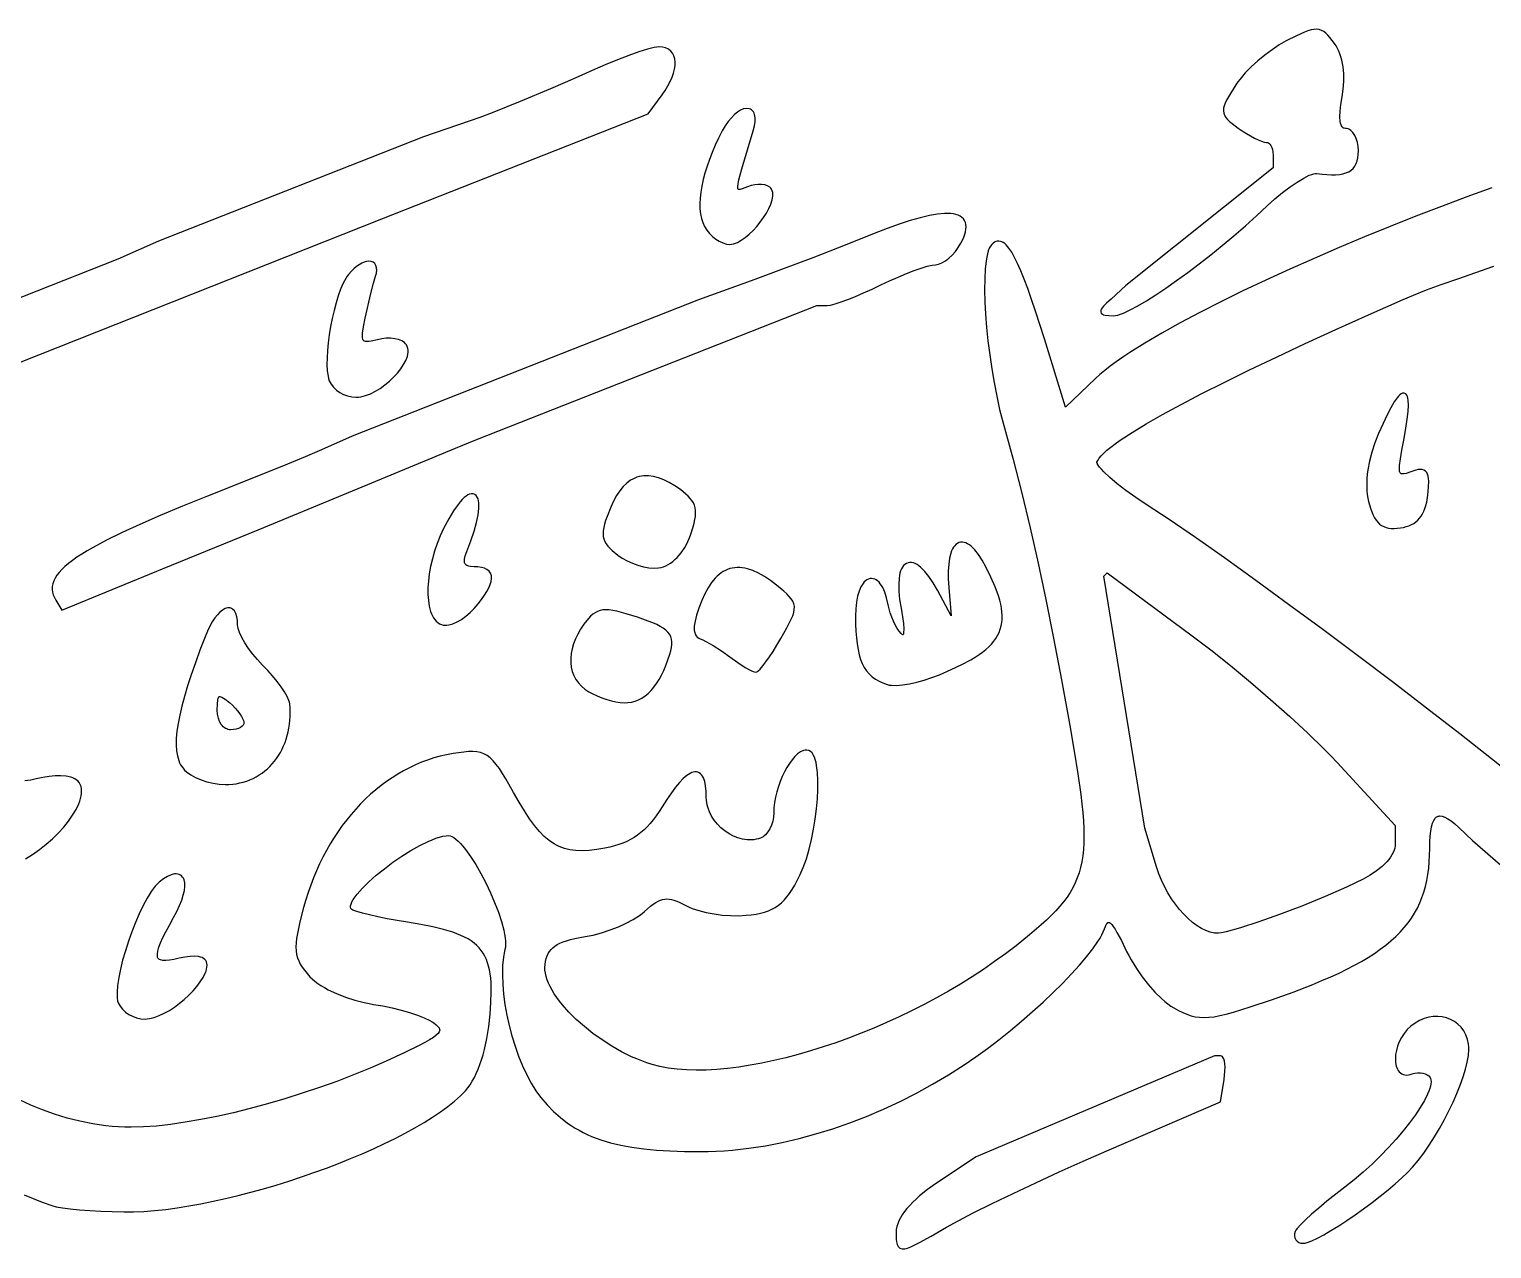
# Model space of a CAD drawing. Extents: x -592 to 638, y 287 to 852.
# Drawn here: x -230.3 to -154.2, y 400.2 to 463.5 of the extents above; entities that cross this region are included whole.
import ezdxf

# ---------------------------------------------------------------- set-up
doc = ezdxf.new("R2010")
doc.units = 0
doc.layers.add('COUCHE_1', color=18, linetype='CONTINUOUS')

msp = doc.modelspace()

# ---------------------------------------------------------------- linework, layer by layer
at = {"layer": 'COUCHE_1'}
for points in [[(-168.185, 459.443), (-168.192, 459.317), (-168.173, 459.195), (-168.13, 459.081), (-168.063, 458.972), (-167.975, 458.868), (-167.868, 458.764), (-167.74, 458.656), (-167.424, 458.417), (-167.212, 458.269), (-166.996, 458.13), (-166.784, 458.004), (-166.58, 457.893), (-166.389, 457.802), (-166.217, 457.731), (-166.066, 457.685), (-165.954, 457.669), (-165.885, 457.657), (-165.83, 457.628), (-165.775, 457.576), (-165.722, 457.501), (-165.676, 457.406), (-165.641, 457.294), (-165.618, 457.169), (-165.61, 457.03), (-165.61, 456.347), (-173.255, 450.227), (-174.033, 449.531), (-174.258, 449.325), (-174.422, 449.158), (-174.525, 449.022), (-174.557, 448.95), (-174.567, 448.872), (-174.541, 448.794), (-174.484, 448.739), (-174.416, 448.707), (-174.339, 448.687), (-174.155, 448.668), (-173.907, 448.662), (-173.798, 448.672), (-173.673, 448.699), (-173.535, 448.743), (-173.381, 448.802), (-173.035, 448.962), (-172.635, 449.177), (-172.188, 449.442), (-171.7, 449.752), (-171.176, 450.103), (-170.623, 450.491), (-170.047, 450.912), (-169.455, 451.359), (-168.852, 451.83), (-168.246, 452.319), (-167.642, 452.823), (-167.046, 453.335), (-166.466, 453.853), (-165.909, 454.369), (-165.511, 454.73), (-165.113, 455.061), (-164.723, 455.357), (-164.354, 455.61), (-164.017, 455.814), (-163.723, 455.96), (-163.599, 456.009), (-163.491, 456.041), (-163.405, 456.056), (-163.335, 456.055), (-163.062, 456.021), (-162.805, 455.998), (-162.569, 455.988), (-162.354, 455.99), (-162.157, 456.006), (-161.98, 456.036), (-161.819, 456.082), (-161.676, 456.144), (-161.551, 456.223), (-161.443, 456.321), (-161.355, 456.436), (-161.285, 456.566), (-161.233, 456.712), (-161.198, 456.872), (-161.178, 457.048), (-161.172, 457.239), (-161.184, 457.462), (-161.221, 457.673), (-161.279, 457.865), (-161.357, 458.036), (-161.455, 458.18), (-161.569, 458.292), (-161.637, 458.337), (-161.707, 458.37), (-161.782, 458.391), (-161.85, 458.397), (-161.906, 458.403), (-161.944, 458.417), (-161.979, 458.44), (-162.012, 458.474), (-162.043, 458.523), (-162.071, 458.588), (-162.095, 458.669), (-162.113, 458.763), (-162.131, 459), (-162.123, 459.291), (-162.087, 459.634), (-162.022, 460.03), (-161.961, 460.441), (-161.931, 460.843), (-161.933, 461.231), (-161.967, 461.599), (-162.032, 461.944), (-162.077, 462.109), (-162.129, 462.266), (-162.19, 462.415), (-162.258, 462.557), (-162.333, 462.69), (-162.417, 462.814), (-162.648, 463.117), (-162.756, 463.24), (-162.862, 463.344), (-162.971, 463.428), (-163.087, 463.492), (-163.21, 463.533), (-163.342, 463.55), (-163.481, 463.544), (-163.631, 463.516), (-163.794, 463.468), (-163.974, 463.401), (-164.396, 463.209), (-164.928, 462.94), (-165.289, 462.734), (-165.661, 462.488), (-166.034, 462.21), (-166.397, 461.909), (-166.74, 461.596), (-167.052, 461.277), (-167.324, 460.964), (-167.442, 460.81), (-167.545, 460.662), (-167.828, 460.22), (-168.031, 459.868), (-168.103, 459.716), (-168.155, 459.575)], [(-192.785, 459.397), (-192.855, 459.422), (-192.992, 459.435), (-193.141, 459.408), (-193.295, 459.345), (-193.452, 459.247), (-193.612, 459.117), (-193.773, 458.954), (-193.934, 458.759), (-194.091, 458.531), (-194.242, 458.272), (-194.435, 457.896), (-194.612, 457.523), (-194.771, 457.153), (-194.914, 456.788), (-195.039, 456.429), (-195.147, 456.077), (-195.236, 455.735), (-195.308, 455.404), (-195.361, 455.084), (-195.395, 454.778), (-195.409, 454.488), (-195.404, 454.213), (-195.379, 453.956), (-195.333, 453.718), (-195.264, 453.5), (-195.174, 453.305), (-195.052, 453.117), (-194.91, 452.943), (-194.75, 452.786), (-194.578, 452.648), (-194.399, 452.534), (-194.216, 452.447), (-194.033, 452.39), (-193.856, 452.37), (-193.757, 452.377), (-193.657, 452.398), (-193.46, 452.471), (-193.257, 452.583), (-193.051, 452.728), (-192.846, 452.901), (-192.645, 453.096), (-192.45, 453.308), (-192.267, 453.533), (-192.099, 453.766), (-191.949, 454.001), (-191.821, 454.235), (-191.72, 454.462), (-191.649, 454.678), (-191.615, 454.879), (-191.613, 454.977), (-191.622, 455.068), (-191.646, 455.155), (-191.684, 455.235), (-191.726, 455.291), (-191.779, 455.34), (-191.897, 455.411), (-192.04, 455.458), (-192.199, 455.482), (-192.371, 455.484), (-192.553, 455.466), (-192.74, 455.426), (-192.926, 455.366), (-193.216, 455.258), (-193.319, 455.228), (-193.389, 455.219), (-193.423, 455.225), (-193.438, 455.27), (-193.441, 455.366), (-193.423, 455.516), (-193.383, 455.72), (-193.23, 456.302), (-192.632, 458.271), (-192.566, 458.527), (-192.533, 458.755), (-192.531, 458.951), (-192.561, 459.116), (-192.59, 459.192), (-192.626, 459.257), (-192.671, 459.314), (-192.725, 459.361)], [(-229.03, 434.154), (-228.972, 434.014), (-228.897, 433.878), (-228.582, 433.368), (-223.342, 435.503), (-218.373, 437.537), (-213.677, 439.475), (-208.114, 441.781), (-207.056, 442.218), (-189.325, 449.192), (-188.783, 449.192), (-188.614, 449.216), (-188.374, 449.28), (-188.072, 449.379), (-187.719, 449.51), (-187.324, 449.668), (-186.899, 449.849), (-186.454, 450.048), (-186.001, 450.261), (-185.548, 450.474), (-185.1, 450.671), (-184.667, 450.85), (-184.262, 451.006), (-183.897, 451.135), (-183.584, 451.231), (-183.337, 451.291), (-183.165, 451.312), (-183.088, 451.318), (-182.998, 451.337), (-182.823, 451.405), (-182.643, 451.511), (-182.464, 451.648), (-182.29, 451.813), (-182.124, 452.001), (-181.972, 452.209), (-181.839, 452.43), (-181.757, 452.593), (-181.69, 452.747), (-181.637, 452.893), (-181.599, 453.03), (-181.576, 453.161), (-181.569, 453.284), (-181.577, 453.399), (-181.603, 453.508), (-181.646, 453.607), (-181.707, 453.696), (-181.784, 453.772), (-181.875, 453.835), (-181.98, 453.886), (-182.097, 453.925), (-182.226, 453.953), (-182.368, 453.97), (-182.521, 453.978), (-182.688, 453.975), (-183.057, 453.94), (-183.478, 453.867), (-183.949, 453.757), (-184.472, 453.608), (-185.045, 453.421), (-185.669, 453.196), (-186.342, 452.933), (-187.856, 452.331), (-189.532, 451.679), (-191.169, 451.057), (-192.56, 450.541), (-195.475, 449.483), (-213.489, 442.396), (-215.079, 441.693), (-215.925, 441.331), (-217.055, 440.864), (-218.322, 440.351), (-219.579, 439.854), (-221.009, 439.29), (-222.306, 438.764), (-223.475, 438.274), (-224.52, 437.818), (-225.444, 437.393), (-226.254, 436.996), (-226.951, 436.624), (-227.26, 436.446), (-227.543, 436.274), (-227.8, 436.107), (-228.032, 435.944), (-228.24, 435.785), (-228.424, 435.629), (-228.584, 435.476), (-228.722, 435.326), (-228.838, 435.177), (-228.931, 435.029), (-229.003, 434.881), (-229.052, 434.734), (-229.079, 434.587), (-229.084, 434.441), (-229.067, 434.296)], [(-210.713, 447.207), (-210.773, 447.266), (-210.913, 447.357), (-211.084, 447.424), (-211.277, 447.468), (-211.488, 447.49), (-211.712, 447.489), (-211.944, 447.465), (-212.175, 447.417), (-212.492, 447.344), (-212.615, 447.325), (-212.717, 447.318), (-212.795, 447.324), (-212.85, 447.339), (-212.887, 447.362), (-212.914, 447.394), (-212.935, 447.445), (-212.95, 447.522), (-212.954, 447.625), (-212.947, 447.753), (-212.897, 448.093), (-212.806, 448.54), (-212.509, 449.809), (-212.372, 450.346), (-212.266, 450.723), (-212.227, 450.882), (-212.211, 451.028), (-212.22, 451.158), (-212.254, 451.273), (-212.316, 451.368), (-212.402, 451.438), (-212.505, 451.478), (-212.618, 451.491), (-212.738, 451.479), (-212.863, 451.445), (-212.993, 451.39), (-213.127, 451.315), (-213.264, 451.22), (-213.403, 451.104), (-213.542, 450.968), (-213.68, 450.812), (-213.753, 450.716), (-213.824, 450.605), (-213.96, 450.348), (-214.089, 450.044), (-214.212, 449.703), (-214.326, 449.331), (-214.431, 448.935), (-214.526, 448.522), (-214.609, 448.101), (-214.679, 447.678), (-214.734, 447.261), (-214.774, 446.858), (-214.796, 446.475), (-214.799, 446.12), (-214.782, 445.799), (-214.743, 445.522), (-214.714, 445.398), (-214.678, 445.287), (-214.637, 445.196), (-214.586, 445.107), (-214.461, 444.946), (-214.306, 444.8), (-214.128, 444.674), (-213.932, 444.57), (-213.723, 444.492), (-213.505, 444.442), (-213.285, 444.425), (-213.163, 444.43), (-213.037, 444.447), (-212.788, 444.509), (-212.533, 444.607), (-212.278, 444.735), (-212.027, 444.888), (-211.783, 445.064), (-211.551, 445.256), (-211.333, 445.462), (-211.135, 445.677), (-210.961, 445.897), (-210.813, 446.119), (-210.697, 446.339), (-210.618, 446.552), (-210.593, 446.659), (-210.58, 446.763), (-210.58, 446.864), (-210.593, 446.961), (-210.621, 447.055), (-210.665, 447.143)], [(-158.59, 443.691), (-158.574, 444.015), (-158.583, 444.267), (-158.598, 444.37), (-158.62, 444.458), (-158.655, 444.534), (-158.709, 444.598), (-158.787, 444.635), (-158.872, 444.632), (-158.948, 444.6), (-159.018, 444.55), (-159.086, 444.483), (-159.157, 444.398), (-159.309, 444.179), (-159.482, 443.884), (-159.674, 443.514), (-159.888, 443.068), (-160.122, 442.543), (-160.315, 442.059), (-160.473, 441.578), (-160.595, 441.106), (-160.68, 440.647), (-160.708, 440.422), (-160.727, 440.202), (-160.737, 439.987), (-160.737, 439.778), (-160.727, 439.574), (-160.707, 439.376), (-160.678, 439.186), (-160.638, 439.002), (-160.526, 438.613), (-160.464, 438.444), (-160.399, 438.291), (-160.327, 438.155), (-160.249, 438.033), (-160.163, 437.927), (-160.068, 437.836), (-159.964, 437.761), (-159.852, 437.701), (-159.73, 437.657), (-159.6, 437.627), (-159.461, 437.612), (-159.313, 437.609), (-159.156, 437.618), (-158.987, 437.637), (-158.83, 437.665), (-158.682, 437.701), (-158.543, 437.748), (-158.413, 437.805), (-158.292, 437.872), (-158.181, 437.95), (-158.079, 438.04), (-157.987, 438.14), (-157.904, 438.252), (-157.83, 438.374), (-157.765, 438.507), (-157.709, 438.652), (-157.661, 438.808), (-157.621, 438.976), (-157.562, 439.344), (-157.523, 439.751), (-157.515, 440.073), (-157.523, 440.209), (-157.542, 440.327), (-157.573, 440.43), (-157.619, 440.519), (-157.684, 440.592), (-157.765, 440.643), (-157.858, 440.67), (-157.958, 440.676), (-158.065, 440.665), (-158.181, 440.64), (-158.439, 440.554), (-158.694, 440.468), (-158.79, 440.446), (-158.868, 440.438), (-158.924, 440.442), (-158.961, 440.454), (-158.986, 440.472), (-159.007, 440.505), (-159.026, 440.559), (-159.038, 440.641), (-159.041, 440.748), (-159.034, 440.879), (-158.989, 441.222), (-158.907, 441.669), (-158.79, 442.284), (-158.698, 442.826), (-158.632, 443.295)], [(-195.694, 438.81), (-195.749, 438.936), (-195.821, 439.056), (-195.909, 439.172), (-196.012, 439.285), (-196.133, 439.397), (-196.42, 439.624), (-196.72, 439.83), (-197.01, 440.002), (-197.292, 440.14), (-197.564, 440.243), (-197.828, 440.311), (-198.083, 440.345), (-198.328, 440.342), (-198.45, 440.326), (-198.567, 440.302), (-198.682, 440.268), (-198.794, 440.226), (-198.902, 440.174), (-199.01, 440.112), (-199.211, 439.965), (-199.401, 439.783), (-199.579, 439.566), (-199.745, 439.316), (-199.899, 439.032), (-200.043, 438.716), (-200.235, 438.23), (-200.309, 438.019), (-200.367, 437.828), (-200.41, 437.652), (-200.436, 437.49), (-200.444, 437.338), (-200.435, 437.195), (-200.405, 437.06), (-200.356, 436.932), (-200.288, 436.81), (-200.202, 436.693), (-200.098, 436.578), (-199.975, 436.462), (-199.677, 436.218), (-199.448, 436.061), (-199.191, 435.92), (-198.917, 435.798), (-198.633, 435.698), (-198.348, 435.62), (-198.068, 435.569), (-197.802, 435.547), (-197.558, 435.557), (-197.43, 435.581), (-197.304, 435.618), (-197.18, 435.669), (-197.057, 435.733), (-196.937, 435.809), (-196.819, 435.897), (-196.705, 435.995), (-196.594, 436.103), (-196.487, 436.22), (-196.384, 436.348), (-196.197, 436.623), (-196.111, 436.773), (-196.032, 436.929), (-195.961, 437.092), (-195.897, 437.259), (-195.756, 437.695), (-195.704, 437.889), (-195.666, 438.068), (-195.641, 438.235), (-195.63, 438.391), (-195.635, 438.538), (-195.656, 438.678)], [(-209.117, 432.786), (-209.036, 432.715), (-208.947, 432.655), (-208.85, 432.609), (-208.762, 432.584), (-208.668, 432.573), (-208.569, 432.575), (-208.464, 432.59), (-208.253, 432.648), (-208.03, 432.746), (-207.802, 432.878), (-207.576, 433.04), (-207.356, 433.231), (-207.151, 433.445), (-206.945, 433.69), (-206.765, 433.92), (-206.612, 434.134), (-206.485, 434.335), (-206.384, 434.522), (-206.309, 434.696), (-206.26, 434.858), (-206.24, 435.01), (-206.25, 435.152), (-206.294, 435.28), (-206.372, 435.39), (-206.479, 435.477), (-206.612, 435.542), (-206.768, 435.586), (-206.947, 435.611), (-207.145, 435.619), (-207.342, 435.632), (-207.416, 435.646), (-207.48, 435.665), (-207.531, 435.689), (-207.57, 435.716), (-207.6, 435.747), (-207.623, 435.782), (-207.639, 435.824), (-207.649, 435.876), (-207.652, 435.938), (-207.646, 436.009), (-207.605, 436.19), (-207.526, 436.411), (-207.311, 436.966), (-207.143, 437.472), (-207.02, 437.922), (-206.94, 438.316), (-206.902, 438.651), (-206.897, 438.798), (-206.903, 438.93), (-206.919, 439.047), (-206.945, 439.151), (-206.984, 439.241), (-207.038, 439.318), (-207.109, 439.375), (-207.195, 439.408), (-207.287, 439.412), (-207.38, 439.391), (-207.473, 439.349), (-207.567, 439.289), (-207.665, 439.209), (-207.766, 439.111), (-207.872, 438.994), (-207.983, 438.857), (-208.216, 438.523), (-208.467, 438.106), (-208.733, 437.601), (-208.912, 437.216), (-209.069, 436.822), (-209.205, 436.425), (-209.318, 436.028), (-209.409, 435.634), (-209.478, 435.249), (-209.524, 434.874), (-209.548, 434.515), (-209.549, 434.174), (-209.527, 433.855), (-209.481, 433.561), (-209.411, 433.299), (-209.366, 433.177), (-209.314, 433.065), (-209.256, 432.962), (-209.19, 432.869)], [(-186.965, 430.584), (-186.862, 430.384), (-186.742, 430.205), (-186.606, 430.045), (-186.453, 429.904), (-186.283, 429.78), (-186.096, 429.672), (-185.892, 429.578), (-185.668, 429.497), (-185.567, 429.471), (-185.449, 429.456), (-185.181, 429.452), (-184.866, 429.48), (-184.515, 429.536), (-184.138, 429.618), (-183.745, 429.726), (-183.346, 429.855), (-182.953, 430.005), (-182.339, 430.269), (-181.793, 430.529), (-181.314, 430.787), (-181.097, 430.917), (-180.897, 431.049), (-180.713, 431.182), (-180.544, 431.318), (-180.39, 431.456), (-180.252, 431.598), (-180.129, 431.743), (-180.021, 431.893), (-179.928, 432.047), (-179.851, 432.206), (-179.788, 432.37), (-179.742, 432.539), (-179.71, 432.714), (-179.693, 432.894), (-179.69, 433.079), (-179.702, 433.271), (-179.728, 433.469), (-179.767, 433.673), (-179.82, 433.885), (-179.886, 434.106), (-180.055, 434.568), (-180.274, 435.069), (-180.541, 435.609), (-180.737, 435.963), (-180.931, 436.259), (-181.12, 436.498), (-181.305, 436.68), (-181.398, 436.753), (-181.489, 436.81), (-181.58, 436.854), (-181.671, 436.883), (-181.762, 436.895), (-181.852, 436.891), (-181.939, 436.87), (-182.02, 436.832), (-182.094, 436.779), (-182.161, 436.712), (-182.221, 436.632), (-182.274, 436.54), (-182.321, 436.437), (-182.363, 436.321), (-182.429, 436.058), (-182.473, 435.746), (-182.494, 435.387), (-182.492, 434.982), (-182.464, 434.532), (-182.337, 433.072), (-183.058, 434.394), (-183.284, 434.78), (-183.503, 435.106), (-183.716, 435.371), (-183.919, 435.576), (-184.02, 435.658), (-184.118, 435.725), (-184.215, 435.777), (-184.31, 435.814), (-184.405, 435.835), (-184.498, 435.839), (-184.588, 435.825), (-184.673, 435.792), (-184.75, 435.742), (-184.818, 435.677), (-184.877, 435.598), (-184.928, 435.506), (-184.97, 435.403), (-185.005, 435.287), (-185.033, 435.159), (-185.053, 435.017), (-185.073, 434.701), (-185.063, 434.335), (-185.022, 433.919), (-184.95, 433.456), (-184.877, 433.021), (-184.831, 432.663), (-184.812, 432.383), (-184.819, 432.181), (-184.83, 432.117), (-184.844, 432.078), (-184.848, 432.072), (-184.857, 432.075), (-184.894, 432.1), (-184.945, 432.146), (-185.045, 432.264), (-185.148, 432.415), (-185.25, 432.593), (-185.347, 432.79), (-185.435, 433), (-185.513, 433.216), (-185.576, 433.431), (-185.623, 433.643), (-185.7, 433.993), (-185.795, 434.293), (-185.904, 434.537), (-185.965, 434.643), (-186.029, 434.734), (-186.096, 434.813), (-186.166, 434.879), (-186.241, 434.932), (-186.318, 434.971), (-186.399, 434.996), (-186.482, 435.005), (-186.564, 434.998), (-186.645, 434.975), (-186.721, 434.938), (-186.793, 434.888), (-186.861, 434.826), (-186.925, 434.751), (-187.038, 434.573), (-187.134, 434.351), (-187.213, 434.086), (-187.272, 433.78), (-187.309, 433.433), (-187.32, 433.048), (-187.314, 432.641), (-187.299, 432.266), (-187.273, 431.92), (-187.237, 431.603), (-187.188, 431.312), (-187.128, 431.046), (-187.054, 430.804)], [(-193.439, 430.636), (-193.059, 430.389), (-192.752, 430.218), (-192.631, 430.165), (-192.526, 430.139), (-192.456, 430.156), (-192.393, 430.194), (-192.275, 430.302), (-192.134, 430.464), (-191.973, 430.674), (-191.795, 430.928), (-191.604, 431.219), (-191.405, 431.54), (-191.204, 431.884), (-190.889, 432.444), (-190.765, 432.677), (-190.664, 432.885), (-190.585, 433.071), (-190.53, 433.24), (-190.5, 433.397), (-190.496, 433.546), (-190.521, 433.688), (-190.575, 433.822), (-190.655, 433.951), (-190.759, 434.077), (-190.887, 434.206), (-191.039, 434.343), (-191.419, 434.657), (-191.743, 434.905), (-192.056, 435.115), (-192.358, 435.286), (-192.65, 435.419), (-192.931, 435.512), (-193.07, 435.544), (-193.206, 435.566), (-193.339, 435.577), (-193.469, 435.579), (-193.597, 435.569), (-193.723, 435.55), (-193.845, 435.52), (-193.965, 435.479), (-194.081, 435.429), (-194.195, 435.367), (-194.305, 435.296), (-194.411, 435.215), (-194.515, 435.124), (-194.616, 435.022), (-194.805, 434.793), (-194.984, 434.524), (-195.151, 434.217), (-195.307, 433.871), (-195.465, 433.466), (-195.583, 433.108), (-195.662, 432.795), (-195.701, 432.527), (-195.705, 432.406), (-195.698, 432.296), (-195.68, 432.196), (-195.648, 432.105), (-195.603, 432.024), (-195.543, 431.955), (-195.47, 431.902), (-195.393, 431.867), (-195.262, 431.815), (-195.104, 431.739), (-194.716, 431.519), (-194.282, 431.241), (-193.851, 430.933)], [(-162.972, 426.162), (-162.603, 425.787), (-162.271, 425.436), (-159.253, 422.177), (-159.253, 421.204), (-159.26, 421.097), (-159.281, 420.99), (-159.317, 420.879), (-159.367, 420.764), (-159.43, 420.646), (-159.507, 420.527), (-159.597, 420.406), (-159.7, 420.285), (-159.816, 420.165), (-159.942, 420.046), (-160.229, 419.811), (-160.557, 419.588), (-160.921, 419.38), (-161.318, 419.183), (-161.793, 418.961), (-162.907, 418.473), (-164.117, 417.978), (-164.713, 417.747), (-165.278, 417.538), (-166.348, 417.166), (-167.304, 416.858), (-168.042, 416.648), (-168.293, 416.59), (-168.444, 416.568), (-168.545, 416.569), (-168.649, 416.579), (-168.87, 416.625), (-169.096, 416.705), (-169.327, 416.818), (-169.56, 416.962), (-169.794, 417.135), (-170.025, 417.335), (-170.252, 417.56), (-170.472, 417.809), (-170.684, 418.078), (-170.885, 418.366), (-171.074, 418.671), (-171.249, 418.991), (-171.406, 419.323), (-171.546, 419.665), (-171.665, 420.017), (-172.282, 422.034), (-174.414, 435.125), (-174.241, 435.294), (-169.806, 432.029), (-168.841, 431.297), (-167.82, 430.484), (-166.775, 429.618), (-165.737, 428.726), (-164.736, 427.834), (-163.804, 426.97)], [(-222.205, 428.878), (-222.341, 428.371), (-222.452, 427.901), (-222.537, 427.466), (-222.596, 427.065), (-222.63, 426.697), (-222.638, 426.362), (-222.621, 426.058), (-222.577, 425.785), (-222.507, 425.543), (-222.461, 425.43), (-222.408, 425.327), (-222.348, 425.231), (-222.281, 425.142), (-222.199, 425.053), (-222.103, 424.966), (-221.883, 424.807), (-221.626, 424.664), (-221.341, 424.54), (-221.037, 424.438), (-220.721, 424.361), (-220.403, 424.312), (-220.09, 424.295), (-219.892, 424.3), (-219.7, 424.316), (-219.511, 424.342), (-219.327, 424.379), (-219.147, 424.425), (-218.972, 424.481), (-218.802, 424.546), (-218.637, 424.62), (-218.477, 424.703), (-218.323, 424.795), (-218.174, 424.895), (-218.032, 425.004), (-217.895, 425.12), (-217.765, 425.244), (-217.642, 425.375), (-217.526, 425.513), (-217.416, 425.658), (-217.313, 425.81), (-217.218, 425.968), (-217.131, 426.132), (-217.051, 426.302), (-216.978, 426.478), (-216.914, 426.659), (-216.859, 426.845), (-216.811, 427.035), (-216.773, 427.231), (-216.743, 427.431), (-216.722, 427.634), (-216.71, 427.842), (-216.707, 428.054), (-216.714, 428.268), (-216.731, 428.489), (-216.746, 428.572), (-216.777, 428.667), (-216.87, 428.874), (-217.007, 429.112), (-217.182, 429.374), (-217.389, 429.652), (-217.622, 429.939), (-217.877, 430.227), (-218.145, 430.508), (-218.409, 430.788), (-218.653, 431.08), (-218.875, 431.376), (-219.068, 431.667), (-219.226, 431.944), (-219.344, 432.197), (-219.418, 432.416), (-219.436, 432.505), (-219.442, 432.588), (-219.452, 432.819), (-219.483, 433.02), (-219.535, 433.187), (-219.609, 433.321), (-219.704, 433.416), (-219.767, 433.452), (-219.831, 433.474), (-219.897, 433.483), (-219.968, 433.479), (-220.099, 433.443), (-220.231, 433.368), (-220.363, 433.261), (-220.496, 433.123), (-220.628, 432.954), (-220.759, 432.754), (-220.887, 432.525), (-221.013, 432.267), (-221.133, 431.981), (-221.4, 431.281), (-221.64, 430.622), (-221.854, 430.002), (-222.042, 429.421)], [(-202.096, 430.394), (-202.042, 430.173), (-201.962, 429.962), (-201.857, 429.763), (-201.726, 429.578), (-201.57, 429.408), (-201.389, 429.254), (-201.185, 429.119), (-200.974, 429.007), (-200.745, 428.902), (-200.503, 428.807), (-200.255, 428.723), (-200.009, 428.654), (-199.772, 428.6), (-199.548, 428.564), (-199.347, 428.549), (-199.151, 428.556), (-198.961, 428.584), (-198.777, 428.633), (-198.598, 428.704), (-198.426, 428.795), (-198.26, 428.906), (-198.102, 429.038), (-197.95, 429.188), (-197.804, 429.358), (-197.666, 429.547), (-197.534, 429.755), (-197.41, 429.981), (-197.291, 430.226), (-197.18, 430.49), (-197.075, 430.772), (-196.977, 431.072), (-196.927, 431.251), (-196.89, 431.416), (-196.869, 431.571), (-196.866, 431.718), (-196.882, 431.856), (-196.921, 431.987), (-196.983, 432.109), (-197.07, 432.222), (-197.179, 432.326), (-197.311, 432.424), (-197.467, 432.517), (-197.648, 432.608), (-197.855, 432.699), (-198.092, 432.792), (-198.654, 432.988), (-199.245, 433.175), (-199.725, 433.303), (-199.932, 433.344), (-200.119, 433.369), (-200.291, 433.378), (-200.449, 433.369), (-200.596, 433.341), (-200.733, 433.295), (-200.86, 433.229), (-200.98, 433.144), (-201.095, 433.043), (-201.207, 432.923), (-201.435, 432.634), (-201.609, 432.378), (-201.759, 432.12), (-201.883, 431.864), (-201.981, 431.608), (-202.055, 431.356), (-202.103, 431.106), (-202.126, 430.862), (-202.124, 430.624)], [(-219.659, 427.153), (-219.806, 427.144), (-219.878, 427.149), (-219.946, 427.162), (-220.011, 427.185), (-220.074, 427.215), (-220.134, 427.255), (-220.19, 427.302), (-220.244, 427.358), (-220.292, 427.42), (-220.379, 427.571), (-220.445, 427.747), (-220.487, 427.948), (-220.501, 428.17), (-220.495, 428.474), (-220.472, 428.698), (-220.455, 428.775), (-220.435, 428.829), (-220.416, 428.859), (-220.402, 428.871), (-220.389, 428.876), (-220.363, 428.876), (-220.319, 428.864), (-220.259, 428.837), (-220.089, 428.728), (-219.871, 428.556), (-219.716, 428.418), (-219.572, 428.272), (-219.441, 428.122), (-219.327, 427.973), (-219.235, 427.83), (-219.166, 427.7), (-219.126, 427.59), (-219.113, 427.51), (-219.124, 427.448), (-219.157, 427.387), (-219.214, 427.325), (-219.297, 427.267), (-219.4, 427.216), (-219.522, 427.178)], [(-222.895, 419.608), (-223.088, 419.522), (-223.298, 419.392), (-223.528, 419.217), (-223.63, 419.123), (-223.733, 419.009), (-223.939, 418.735), (-224.147, 418.399), (-224.355, 418.013), (-224.56, 417.586), (-224.758, 417.128), (-224.946, 416.648), (-225.121, 416.156), (-225.28, 415.662), (-225.42, 415.176), (-225.536, 414.708), (-225.626, 414.267), (-225.687, 413.862), (-225.713, 413.504), (-225.713, 413.343), (-225.702, 413.197), (-225.68, 413.065), (-225.646, 412.95), (-225.606, 412.86), (-225.555, 412.773), (-225.431, 412.616), (-225.277, 412.474), (-225.099, 412.352), (-224.903, 412.252), (-224.693, 412.176), (-224.475, 412.128), (-224.254, 412.111), (-224.139, 412.117), (-224.019, 412.133), (-223.776, 412.193), (-223.521, 412.288), (-223.259, 412.412), (-222.993, 412.563), (-222.729, 412.736), (-222.469, 412.928), (-222.217, 413.134), (-221.979, 413.352), (-221.758, 413.578), (-221.558, 413.808), (-221.383, 414.039), (-221.238, 414.268), (-221.129, 414.49), (-221.087, 414.601), (-221.057, 414.709), (-221.037, 414.814), (-221.031, 414.919), (-221.038, 415.001), (-221.062, 415.08), (-221.101, 415.15), (-221.154, 415.212), (-221.219, 415.262), (-221.294, 415.302), (-221.377, 415.333), (-221.47, 415.356), (-221.674, 415.377), (-221.912, 415.369), (-222.181, 415.333), (-222.477, 415.27), (-222.751, 415.207), (-222.985, 415.167), (-223.182, 415.15), (-223.34, 415.155), (-223.461, 415.182), (-223.502, 415.2), (-223.536, 415.222), (-223.563, 415.248), (-223.584, 415.278), (-223.601, 415.315), (-223.612, 415.358), (-223.617, 415.481), (-223.594, 415.641), (-223.539, 415.838), (-223.45, 416.072), (-223.33, 416.343), (-223.177, 416.651), (-222.992, 416.997), (-222.775, 417.383), (-222.603, 417.702), (-222.46, 418.004), (-222.349, 418.287), (-222.266, 418.548), (-222.213, 418.786), (-222.189, 419), (-222.194, 419.19), (-222.23, 419.352), (-222.262, 419.427), (-222.303, 419.492), (-222.354, 419.549), (-222.414, 419.594), (-222.482, 419.627), (-222.556, 419.648), (-222.635, 419.655), (-222.721, 419.65)], [(-164.178, 401.42), (-164.356, 401.221), (-164.417, 401.137), (-164.455, 401.064), (-164.486, 400.948), (-164.491, 400.837), (-164.47, 400.732), (-164.423, 400.638), (-164.352, 400.56), (-164.262, 400.503), (-164.156, 400.468), (-164.038, 400.457), (-163.945, 400.466), (-163.84, 400.491), (-163.598, 400.579), (-163.305, 400.717), (-162.969, 400.898), (-162.596, 401.116), (-162.195, 401.367), (-161.773, 401.644), (-161.338, 401.942), (-160.898, 402.256), (-160.461, 402.579), (-160.036, 402.906), (-159.63, 403.231), (-159.252, 403.549), (-158.91, 403.854), (-158.611, 404.141), (-158.364, 404.405), (-158.068, 404.761), (-157.776, 405.147), (-157.492, 405.557), (-157.216, 405.987), (-156.951, 406.43), (-156.7, 406.883), (-156.464, 407.339), (-156.247, 407.795), (-156.05, 408.244), (-155.876, 408.682), (-155.727, 409.103), (-155.606, 409.504), (-155.514, 409.878), (-155.455, 410.223), (-155.432, 410.531), (-155.434, 410.673), (-155.447, 410.805), (-155.5, 411.056), (-155.585, 411.288), (-155.698, 411.496), (-155.836, 411.682), (-155.998, 411.842), (-156.178, 411.977), (-156.376, 412.086), (-156.588, 412.166), (-156.81, 412.219), (-157.041, 412.242), (-157.278, 412.236), (-157.517, 412.2), (-157.756, 412.133), (-157.993, 412.033), (-158.224, 411.902), (-158.448, 411.737), (-158.634, 411.561), (-158.795, 411.365), (-158.932, 411.155), (-159.044, 410.935), (-159.132, 410.71), (-159.195, 410.484), (-159.235, 410.263), (-159.25, 410.05), (-159.24, 409.849), (-159.204, 409.665), (-159.141, 409.504), (-159.096, 409.429), (-159.044, 409.364), (-158.984, 409.308), (-158.915, 409.262), (-158.839, 409.228), (-158.756, 409.206), (-158.667, 409.199), (-158.574, 409.205), (-158.477, 409.224), (-158.382, 409.255), (-158.234, 409.3), (-158.091, 409.321), (-157.951, 409.323), (-157.818, 409.306), (-157.697, 409.271), (-157.593, 409.22), (-157.509, 409.156), (-157.447, 409.081), (-157.419, 409.02), (-157.401, 408.945), (-157.396, 408.855), (-157.404, 408.75), (-157.426, 408.631), (-157.463, 408.5), (-157.512, 408.358), (-157.575, 408.206), (-157.74, 407.874), (-157.953, 407.512), (-158.209, 407.125), (-158.506, 406.719), (-158.84, 406.299), (-159.205, 405.869), (-159.6, 405.435), (-160.019, 405.002), (-160.459, 404.575), (-160.917, 404.159), (-161.388, 403.759), (-161.869, 403.379), (-162.351, 403.007), (-162.808, 402.64), (-163.23, 402.289), (-163.605, 401.963), (-163.925, 401.671)], [(-184.98, 401.784), (-185.061, 401.628), (-185.125, 401.475), (-185.171, 401.323), (-185.2, 401.175), (-185.21, 401.031), (-185.201, 400.673), (-185.185, 400.527), (-185.154, 400.401), (-185.099, 400.292), (-185.009, 400.212), (-184.891, 400.174), (-184.758, 400.177), (-184.608, 400.212), (-184.433, 400.276), (-184.227, 400.369), (-183.986, 400.492), (-183.38, 400.828), (-182.587, 401.29), (-181.972, 401.631), (-181.167, 402.049), (-180.205, 402.528), (-179.122, 403.051), (-177.95, 403.601), (-176.726, 404.163), (-175.482, 404.72), (-174.253, 405.256), (-168.333, 407.8), (-168.155, 408.967), (-168.126, 409.194), (-168.11, 409.408), (-168.106, 409.603), (-168.115, 409.776), (-168.137, 409.924), (-168.174, 410.047), (-168.234, 410.141), (-168.292, 410.18), (-168.349, 410.192), (-168.655, 410.192), (-181.043, 404.942), (-183.109, 403.575), (-183.572, 403.249), (-183.984, 402.92), (-184.171, 402.755), (-184.343, 402.59), (-184.5, 402.427), (-184.643, 402.264), (-184.771, 402.102), (-184.884, 401.942)]]:
    msp.add_lwpolyline(points, close=True, dxfattribs=at)
for points in [[(-243.607, 441.161), (-211.943, 453.702), (-198.092, 459.162), (-197.378, 460.139), (-197.214, 460.376), (-197.072, 460.61), (-196.952, 460.837), (-196.855, 461.057), (-196.78, 461.269), (-196.728, 461.471), (-196.699, 461.663), (-196.693, 461.843), (-196.712, 462.011), (-196.756, 462.165), (-196.826, 462.303), (-196.923, 462.42), (-197.046, 462.514), (-197.192, 462.582), (-197.359, 462.622), (-197.545, 462.636), (-197.655, 462.627), (-197.791, 462.602), (-198.139, 462.511), (-198.584, 462.369), (-199.11, 462.181), (-199.701, 461.954), (-200.34, 461.695), (-201.012, 461.408), (-201.698, 461.101), (-202.415, 460.779), (-203.177, 460.446), (-204.745, 459.788), (-206.215, 459.204), (-206.853, 458.964), (-207.397, 458.771), (-209.776, 457.962), (-223.553, 452.529), (-225.672, 451.608), (-248.981, 442.406)], [(-154.232, 455.306), (-155.535, 454.834), (-156.855, 454.341), (-158.187, 453.828), (-159.521, 453.299), (-160.851, 452.757), (-162.17, 452.204), (-163.469, 451.644), (-164.741, 451.079), (-165.979, 450.513), (-167.176, 449.948), (-168.323, 449.387), (-169.414, 448.833), (-170.441, 448.289), (-171.397, 447.758), (-172.273, 447.243), (-173.063, 446.746), (-173.424, 446.505), (-173.761, 446.27), (-174.072, 446.041), (-174.357, 445.818), (-174.616, 445.601), (-174.845, 445.392), (-176.395, 443.914), (-177.495, 447.468), (-177.951, 448.895), (-178.16, 449.513), (-178.357, 450.069), (-178.543, 450.563), (-178.72, 450.998), (-178.887, 451.376), (-179.045, 451.697), (-179.197, 451.965), (-179.344, 452.181), (-179.487, 452.344), (-179.561, 452.41), (-179.634, 452.462), (-179.71, 452.502), (-179.787, 452.528), (-179.867, 452.538), (-179.945, 452.533), (-180.022, 452.513), (-180.094, 452.478), (-180.163, 452.432), (-180.23, 452.371), (-180.3, 452.283), (-180.361, 452.169), (-180.412, 452.036), (-180.457, 451.882), (-180.495, 451.708), (-180.527, 451.515), (-180.574, 451.076), (-180.599, 450.57), (-180.604, 450.006), (-180.589, 449.393), (-180.555, 448.74), (-180.502, 448.056), (-180.43, 447.35), (-180.342, 446.63), (-180.236, 445.905), (-180.114, 445.185), (-179.976, 444.479), (-179.823, 443.795), (-179.656, 443.144), (-179.146, 441.257), (-178.677, 439.435), (-178.239, 437.634), (-177.823, 435.809), (-177.419, 433.914), (-177.016, 431.905), (-176.605, 429.738), (-176.176, 427.367), (-175.945, 426.036), (-175.754, 424.847), (-175.606, 423.787), (-175.549, 423.302), (-175.504, 422.844), (-175.471, 422.413), (-175.451, 422.006), (-175.443, 421.622), (-175.45, 421.26), (-175.469, 420.917), (-175.503, 420.593), (-175.551, 420.285), (-175.614, 419.992), (-175.692, 419.712), (-175.785, 419.443), (-175.894, 419.184), (-176.02, 418.933), (-176.162, 418.688), (-176.321, 418.447), (-176.499, 418.208), (-176.694, 417.971), (-176.909, 417.733), (-177.143, 417.494), (-177.396, 417.25), (-177.669, 417.002), (-178.279, 416.482), (-178.972, 415.923), (-179.519, 415.503), (-180.083, 415.093), (-180.663, 414.693), (-181.258, 414.305), (-181.866, 413.927), (-182.485, 413.561), (-183.115, 413.208), (-183.753, 412.867), (-184.399, 412.54), (-185.051, 412.226), (-185.707, 411.927), (-186.366, 411.642), (-187.026, 411.372), (-187.687, 411.118), (-188.346, 410.88), (-189.002, 410.659), (-189.653, 410.455), (-190.299, 410.268), (-190.938, 410.099), (-191.567, 409.949), (-192.187, 409.818), (-192.794, 409.706), (-193.389, 409.614), (-193.969, 409.542), (-194.532, 409.491), (-195.078, 409.461), (-195.605, 409.453), (-196.111, 409.467), (-196.594, 409.504), (-197.054, 409.563), (-197.489, 409.646), (-197.898, 409.752), (-198.162, 409.837), (-198.428, 409.933), (-198.694, 410.039), (-198.957, 410.154), (-199.482, 410.413), (-199.995, 410.704), (-200.492, 411.022), (-200.967, 411.362), (-201.416, 411.721), (-201.834, 412.093), (-202.216, 412.473), (-202.556, 412.857), (-202.709, 413.048), (-202.85, 413.239), (-202.977, 413.428), (-203.092, 413.614), (-203.192, 413.798), (-203.278, 413.978), (-203.349, 414.153), (-203.404, 414.324), (-203.443, 414.488), (-203.465, 414.646), (-203.471, 414.797), (-203.459, 414.941), (-203.431, 415.104), (-203.394, 415.254), (-203.349, 415.39), (-203.293, 415.513), (-203.227, 415.624), (-203.149, 415.725), (-203.058, 415.818), (-202.951, 415.903), (-202.828, 415.981), (-202.686, 416.054), (-202.524, 416.121), (-202.342, 416.183), (-202.138, 416.24), (-201.911, 416.294), (-201.381, 416.393), (-200.957, 416.477), (-200.517, 416.596), (-200.076, 416.741), (-199.647, 416.909), (-199.24, 417.093), (-198.87, 417.29), (-198.547, 417.494), (-198.406, 417.598), (-198.285, 417.7), (-197.971, 417.969), (-197.833, 418.074), (-197.703, 418.162), (-197.581, 418.233), (-197.464, 418.286), (-197.351, 418.323), (-197.24, 418.346), (-197.128, 418.354), (-197.011, 418.347), (-196.887, 418.326), (-196.755, 418.29), (-196.612, 418.239), (-196.457, 418.174), (-196.1, 417.995), (-195.962, 417.928), (-195.807, 417.863), (-195.464, 417.747), (-195.082, 417.65), (-194.672, 417.573), (-194.248, 417.517), (-193.821, 417.485), (-193.403, 417.479), (-193.008, 417.501), (-192.739, 417.531), (-192.491, 417.568), (-192.261, 417.613), (-192.047, 417.669), (-191.847, 417.737), (-191.661, 417.817), (-191.487, 417.912), (-191.323, 418.023), (-191.168, 418.15), (-191.022, 418.294), (-190.882, 418.457), (-190.746, 418.639), (-190.613, 418.842), (-190.48, 419.066), (-190.211, 419.584), (-190.034, 419.992), (-189.873, 420.444), (-189.73, 420.931), (-189.606, 421.443), (-189.5, 421.971), (-189.414, 422.504), (-189.347, 423.033), (-189.301, 423.549), (-189.277, 424.042), (-189.275, 424.503), (-189.295, 424.921), (-189.339, 425.288), (-189.371, 425.451), (-189.41, 425.598), (-189.456, 425.729), (-189.511, 425.843), (-189.576, 425.94), (-189.655, 426.016), (-189.751, 426.068), (-189.854, 426.085), (-189.939, 426.078), (-190.022, 426.059), (-190.175, 425.992), (-190.327, 425.888), (-190.474, 425.752), (-190.617, 425.588), (-190.755, 425.4), (-190.887, 425.19), (-191.011, 424.96), (-191.128, 424.716), (-191.234, 424.458), (-191.328, 424.192), (-191.409, 423.919), (-191.475, 423.642), (-191.525, 423.365), (-191.556, 423.092), (-191.566, 422.829), (-191.581, 422.608), (-191.623, 422.395), (-191.689, 422.191), (-191.776, 422.002), (-191.88, 421.835), (-191.999, 421.693), (-192.061, 421.637), (-192.125, 421.587), (-192.19, 421.548), (-192.256, 421.517), (-192.367, 421.48), (-192.48, 421.452), (-192.596, 421.432), (-192.712, 421.422), (-192.951, 421.426), (-193.191, 421.462), (-193.43, 421.528), (-193.665, 421.623), (-193.893, 421.744), (-194.109, 421.889), (-194.312, 422.055), (-194.497, 422.241), (-194.662, 422.443), (-194.803, 422.66), (-194.917, 422.888), (-195.003, 423.127), (-195.034, 423.247), (-195.056, 423.37), (-195.07, 423.494), (-195.074, 423.622), (-195.083, 423.943), (-195.111, 424.223), (-195.158, 424.458), (-195.224, 424.648), (-195.268, 424.731), (-195.317, 424.802), (-195.374, 424.861), (-195.44, 424.908), (-195.512, 424.941), (-195.59, 424.957), (-195.671, 424.958), (-195.752, 424.944), (-195.835, 424.917), (-195.92, 424.877), (-196.09, 424.765), (-196.271, 424.607), (-196.465, 424.405), (-196.671, 424.157), (-196.89, 423.864), (-197.122, 423.525), (-197.366, 423.143), (-197.522, 422.9), (-197.676, 422.676), (-197.831, 422.469), (-197.988, 422.278), (-198.147, 422.103), (-198.31, 421.943), (-198.477, 421.797), (-198.649, 421.665), (-198.827, 421.545), (-199.013, 421.436), (-199.207, 421.339), (-199.411, 421.252), (-199.626, 421.174), (-199.852, 421.106), (-200.091, 421.045), (-200.344, 420.993), (-200.768, 420.922), (-201.16, 420.875), (-201.521, 420.856), (-201.855, 420.864), (-202.167, 420.903), (-202.313, 420.933), (-202.456, 420.972), (-202.595, 421.019), (-202.73, 421.075), (-202.863, 421.139), (-202.993, 421.213), (-203.121, 421.296), (-203.247, 421.388), (-203.499, 421.606), (-203.749, 421.866), (-204.002, 422.172), (-204.259, 422.524), (-204.524, 422.927), (-204.801, 423.381), (-205.091, 423.888), (-205.493, 424.59), (-205.67, 424.879), (-205.835, 425.13), (-205.993, 425.345), (-206.149, 425.527), (-206.305, 425.678), (-206.467, 425.799), (-206.636, 425.891), (-206.816, 425.956), (-207.007, 425.995), (-207.213, 426.012), (-207.435, 426.008), (-207.68, 425.988), (-208.245, 425.908), (-208.58, 425.846), (-208.911, 425.769), (-209.239, 425.678), (-209.563, 425.572), (-209.882, 425.453), (-210.197, 425.32), (-210.508, 425.173), (-210.813, 425.013), (-211.113, 424.84), (-211.408, 424.655), (-211.697, 424.457), (-211.98, 424.247), (-212.256, 424.025), (-212.527, 423.792), (-212.79, 423.547), (-213.047, 423.291), (-213.297, 423.024), (-213.539, 422.747), (-213.773, 422.46), (-214, 422.162), (-214.219, 421.855), (-214.429, 421.538), (-214.63, 421.211), (-214.823, 420.876), (-215.006, 420.532), (-215.18, 420.18), (-215.345, 419.819), (-215.5, 419.45), (-215.644, 419.073), (-215.779, 418.689), (-215.903, 418.298), (-216.015, 417.9), (-216.204, 417.163), (-216.334, 416.564), (-216.375, 416.305), (-216.401, 416.071), (-216.41, 415.856), (-216.402, 415.657), (-216.376, 415.471), (-216.332, 415.296), (-216.269, 415.129), (-216.188, 414.968), (-216.089, 414.808), (-215.972, 414.647), (-215.685, 414.309), (-215.569, 414.194), (-215.434, 414.078), (-215.28, 413.965), (-215.111, 413.853), (-214.926, 413.744), (-214.727, 413.637), (-214.299, 413.435), (-213.836, 413.252), (-213.351, 413.094), (-212.858, 412.966), (-212.612, 412.915), (-212.37, 412.874), (-211.893, 412.792), (-211.414, 412.691), (-210.946, 412.574), (-210.502, 412.446), (-210.096, 412.31), (-209.74, 412.172), (-209.448, 412.034), (-209.332, 411.969), (-209.238, 411.907), (-209.117, 411.811), (-209.026, 411.724), (-208.968, 411.646), (-208.939, 411.576), (-208.936, 411.55), (-208.937, 411.525), (-208.961, 411.453), (-209.019, 411.368), (-209.12, 411.268), (-209.266, 411.155), (-209.461, 411.028), (-209.704, 410.888), (-209.997, 410.732), (-210.743, 410.368), (-211.712, 409.924), (-212.55, 409.56), (-213.411, 409.209), (-214.291, 408.873), (-215.185, 408.553), (-216.087, 408.251), (-216.991, 407.967), (-217.892, 407.704), (-218.785, 407.463), (-219.664, 407.245), (-220.523, 407.051), (-221.358, 406.884), (-222.163, 406.743), (-222.932, 406.632), (-223.66, 406.551), (-224.341, 406.501), (-224.971, 406.484), (-225.299, 406.49), (-225.631, 406.505), (-225.966, 406.531), (-226.302, 406.566), (-226.638, 406.611), (-226.974, 406.665), (-227.646, 406.799), (-228.31, 406.966), (-228.961, 407.164), (-229.594, 407.39), (-230.202, 407.642), (-230.782, 407.919)], [(-152.709, 424.407), (-154.245, 425.632), (-155.892, 426.925), (-157.622, 428.265), (-159.406, 429.63), (-161.216, 430.999), (-163.023, 432.35), (-164.797, 433.66), (-166.512, 434.909), (-168.138, 436.074), (-169.647, 437.134), (-171.01, 438.067), (-172.198, 438.851), (-172.75, 439.219), (-173.257, 439.583), (-173.709, 439.932), (-174.096, 440.258), (-174.407, 440.551), (-174.529, 440.68), (-174.628, 440.797), (-174.701, 440.898), (-174.747, 440.979), (-174.765, 441.033), (-174.764, 441.059), (-174.727, 441.143), (-174.656, 441.252), (-174.551, 441.377), (-174.414, 441.515), (-174.245, 441.667), (-174.044, 441.83), (-173.812, 442.004), (-173.55, 442.19), (-172.933, 442.594), (-172.199, 443.04), (-171.348, 443.526), (-170.384, 444.051), (-169.308, 444.614), (-168.124, 445.213), (-166.832, 445.848), (-165.436, 446.517), (-163.937, 447.218), (-162.338, 447.952), (-160.641, 448.716), (-158.848, 449.509), (-158.298, 449.739), (-157.63, 450), (-156.862, 450.284), (-156.01, 450.588), (-154.129, 451.23)], [(-230.479, 420.437), (-230.102, 420.668), (-229.738, 420.922), (-229.391, 421.196), (-229.064, 421.484), (-228.76, 421.784), (-228.483, 422.089), (-228.235, 422.397), (-228.02, 422.703), (-227.842, 423.003), (-227.703, 423.293), (-227.649, 423.435), (-227.606, 423.572), (-227.575, 423.706), (-227.557, 423.835), (-227.552, 423.96), (-227.561, 424.08), (-227.585, 424.194), (-227.625, 424.301), (-227.682, 424.4), (-227.757, 424.488), (-227.83, 424.549), (-227.915, 424.6), (-228.011, 424.643), (-228.118, 424.679), (-228.356, 424.728), (-228.628, 424.751), (-228.926, 424.749), (-229.245, 424.721), (-229.578, 424.667), (-229.915, 424.589), (-230.199, 424.527), (-230.511, 424.484)], [(-230.534, 402.977), (-230.078, 402.787), (-229.604, 402.601), (-229.107, 402.418), (-228.879, 402.358), (-228.553, 402.301), (-228.144, 402.249), (-227.666, 402.201), (-227.133, 402.16), (-226.561, 402.127), (-225.965, 402.102), (-225.359, 402.088), (-224.85, 402.092), (-224.316, 402.115), (-223.76, 402.158), (-223.184, 402.22), (-222.59, 402.3), (-221.979, 402.396), (-221.355, 402.509), (-220.719, 402.638), (-220.074, 402.781), (-219.421, 402.938), (-218.764, 403.109), (-218.103, 403.292), (-217.441, 403.486), (-216.781, 403.692), (-216.124, 403.907), (-215.473, 404.132), (-214.83, 404.366), (-214.196, 404.607), (-213.575, 404.855), (-212.969, 405.11), (-212.378, 405.37), (-211.807, 405.635), (-211.256, 405.904), (-210.729, 406.176), (-210.226, 406.451), (-209.751, 406.727), (-209.305, 407.005), (-208.891, 407.283), (-208.51, 407.561), (-208.165, 407.837), (-207.858, 408.113), (-207.592, 408.386), (-207.469, 408.533), (-207.352, 408.697), (-207.24, 408.876), (-207.134, 409.071), (-207.033, 409.281), (-206.937, 409.505), (-206.847, 409.742), (-206.762, 409.991), (-206.684, 410.253), (-206.611, 410.527), (-206.486, 411.103), (-206.388, 411.718), (-206.318, 412.364), (-206.276, 412.97), (-206.259, 413.518), (-206.269, 414.011), (-206.286, 414.24), (-206.312, 414.456), (-206.347, 414.661), (-206.391, 414.855), (-206.445, 415.039), (-206.51, 415.212), (-206.586, 415.376), (-206.674, 415.53), (-206.774, 415.675), (-206.886, 415.811), (-207.011, 415.938), (-207.149, 416.057), (-207.3, 416.168), (-207.464, 416.271), (-207.641, 416.368), (-207.833, 416.458), (-208.038, 416.543), (-208.259, 416.622), (-208.745, 416.768), (-209.297, 416.9), (-209.917, 417.022), (-210.608, 417.139), (-211.154, 417.23), (-211.674, 417.326), (-212.156, 417.424), (-212.587, 417.521), (-212.956, 417.614), (-213.248, 417.7), (-213.45, 417.775), (-213.507, 417.804), (-213.53, 417.82), (-213.56, 417.863), (-213.574, 417.917), (-213.571, 417.991), (-213.547, 418.085), (-213.5, 418.195), (-213.43, 418.319), (-213.34, 418.455), (-213.23, 418.598), (-212.956, 418.91), (-212.621, 419.241), (-212.237, 419.583), (-211.815, 419.925), (-211.367, 420.26), (-210.903, 420.578), (-210.436, 420.871), (-209.977, 421.129), (-209.537, 421.345), (-209.33, 421.433), (-209.131, 421.508), (-208.943, 421.568), (-208.769, 421.611), (-208.609, 421.637), (-208.47, 421.646), (-208.393, 421.635), (-208.306, 421.603), (-208.207, 421.545), (-208.098, 421.464), (-207.982, 421.36), (-207.859, 421.235), (-207.733, 421.091), (-207.603, 420.93), (-207.336, 420.558), (-207.066, 420.135), (-206.8, 419.672), (-206.543, 419.182), (-206.301, 418.676), (-206.081, 418.166), (-205.888, 417.665), (-205.73, 417.184), (-205.61, 416.736), (-205.567, 416.529), (-205.536, 416.335), (-205.517, 416.157), (-205.512, 415.995), (-205.52, 415.852), (-205.542, 415.725), (-205.584, 415.534), (-205.619, 415.327), (-205.664, 414.888), (-205.676, 414.416), (-205.659, 413.917), (-205.614, 413.398), (-205.542, 412.864), (-205.445, 412.321), (-205.324, 411.775), (-205.18, 411.233), (-205.016, 410.699), (-204.833, 410.181), (-204.631, 409.684), (-204.413, 409.214), (-204.18, 408.777), (-203.933, 408.38), (-203.804, 408.197), (-203.672, 408.026), (-203.348, 407.65), (-203.012, 407.305), (-202.659, 406.99), (-202.289, 406.705), (-202.095, 406.572), (-201.897, 406.447), (-201.692, 406.329), (-201.48, 406.218), (-201.263, 406.113), (-201.037, 406.015), (-200.566, 405.838), (-200.062, 405.686), (-199.523, 405.557), (-198.947, 405.451), (-198.33, 405.367), (-197.67, 405.303), (-196.963, 405.259), (-196.207, 405.233), (-195.399, 405.225), (-194.985, 405.23), (-194.567, 405.244), (-194.145, 405.268), (-193.721, 405.302), (-193.294, 405.344), (-192.864, 405.396), (-192, 405.528), (-191.128, 405.696), (-190.252, 405.899), (-189.373, 406.137), (-188.492, 406.409), (-187.614, 406.714), (-186.738, 407.053), (-185.867, 407.423), (-185.004, 407.825), (-184.15, 408.257), (-183.307, 408.72), (-182.477, 409.212), (-181.663, 409.733), (-181.065, 410.142), (-180.463, 410.578), (-179.862, 411.036), (-179.266, 411.512), (-178.68, 412), (-178.11, 412.495), (-177.561, 412.993), (-177.037, 413.488), (-176.544, 413.977), (-176.087, 414.453), (-175.671, 414.912), (-175.3, 415.35), (-174.98, 415.762), (-174.716, 416.142), (-174.606, 416.321), (-174.511, 416.49), (-174.434, 416.649), (-174.374, 416.796), (-174.325, 416.922), (-174.278, 417.018), (-174.235, 417.085), (-174.198, 417.122), (-174.172, 417.135), (-174.151, 417.136), (-174.117, 417.124), (-174.063, 417.086), (-173.995, 417.017), (-173.915, 416.915), (-173.825, 416.782), (-173.726, 416.617), (-173.496, 416.189), (-173.221, 415.628), (-173.111, 415.408), (-172.988, 415.184), (-172.715, 414.739), (-172.41, 414.304), (-172.085, 413.891), (-171.748, 413.512), (-171.41, 413.179), (-171.243, 413.031), (-171.078, 412.9), (-170.917, 412.786), (-170.763, 412.691), (-170.525, 412.562), (-170.302, 412.451), (-170.086, 412.358), (-169.873, 412.285), (-169.658, 412.232), (-169.435, 412.2), (-169.2, 412.189), (-168.948, 412.201), (-168.676, 412.234), (-168.376, 412.29), (-168.043, 412.369), (-167.672, 412.47), (-166.795, 412.743), (-165.695, 413.113), (-164.57, 413.513), (-163.543, 413.909), (-163.064, 414.107), (-162.609, 414.305), (-162.176, 414.503), (-161.766, 414.703), (-161.378, 414.904), (-161.01, 415.108), (-160.664, 415.314), (-160.338, 415.522), (-160.032, 415.735), (-159.745, 415.951), (-159.478, 416.172), (-159.229, 416.397), (-158.999, 416.628), (-158.786, 416.864), (-158.591, 417.106), (-158.413, 417.355), (-158.252, 417.611), (-158.107, 417.874), (-157.978, 418.145), (-157.865, 418.423), (-157.767, 418.71), (-157.684, 419.005), (-157.614, 419.309), (-157.559, 419.622), (-157.516, 419.945), (-157.487, 420.278), (-157.469, 420.622), (-157.464, 420.975), (-157.458, 421.315), (-157.44, 421.615), (-157.409, 421.878), (-157.367, 422.103), (-157.314, 422.288), (-157.251, 422.435), (-157.178, 422.545), (-157.142, 422.582), (-157.103, 422.613), (-157.063, 422.637), (-157.021, 422.653), (-156.975, 422.663), (-156.929, 422.667), (-156.811, 422.651), (-156.676, 422.605), (-156.52, 422.523), (-156.347, 422.406), (-156.156, 422.252), (-155.948, 422.063), (-155.247, 421.393), (-151.123, 417.823)]]:
    msp.add_lwpolyline(points, dxfattribs=at)

doc.saveas('drawing.dxf')
